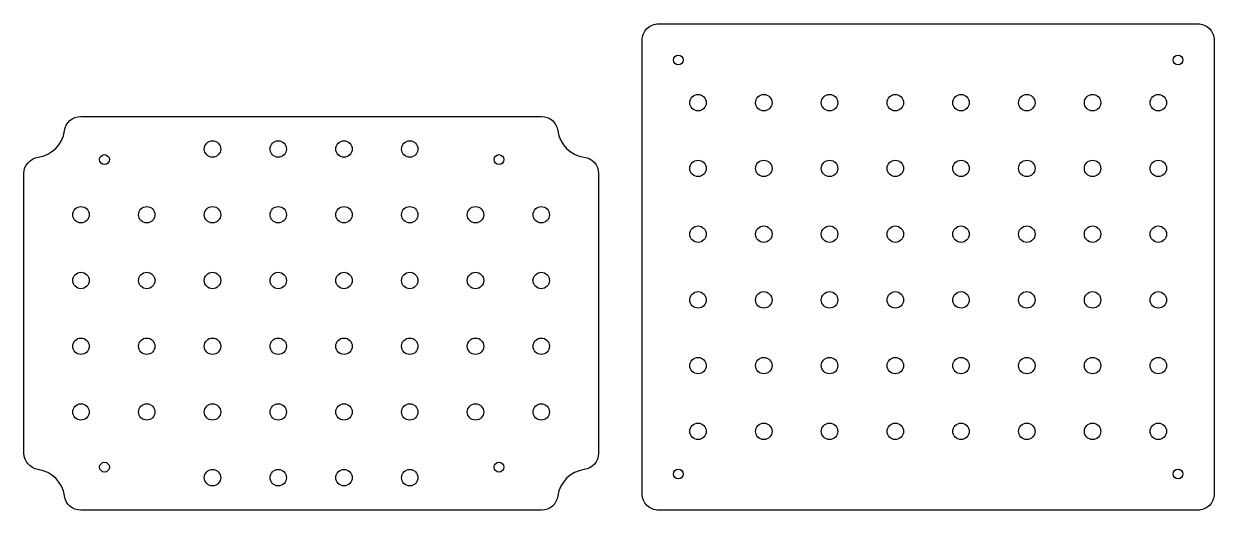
# Model space of a CAD drawing. Extents: x 134 to 496, y 249 to 397.
import ezdxf

# ---------------------------------------------------------------- set-up
doc = ezdxf.new("R2010")
doc.units = 0
doc.layers.get('0').update_dxf_attribs({"linetype": 'CONTINUOUS'})
doc.layers.add('02___PRT_ALL_AXES', color=7, linetype='CONTINUOUS')

msp = doc.modelspace()

# ---------------------------------------------------------------- linework, layer by layer
at = {"color": 7, "linetype": 'CONTINUOUS'}
msp.add_line((133.74, 265.88), (133.74, 351.04), dxfattribs=at)
msp.add_lwpolyline([(133.74, 265.88), (133.74, 351.04, -0.362883), (138.09, 355.99, 0.339336), (146.1, 364, -0.376313), (151.05, 368.35), (291.21, 368.35, -0.376313), (296.17, 364, 0.339336), (304.18, 355.99, -0.376313), (308.53, 351.04), (308.53, 265.88, -0.376313), (304.18, 260.92, 0.339336), (296.17, 252.91, -0.376313), (291.21, 248.56), (151.05, 248.56, -0.376313), (146.1, 252.91, 0.339336), (138.09, 260.92, -0.35662), (133.74, 265.88)], format="xyb", dxfattribs=at)
at = {"layer": '02___PRT_ALL_AXES', "color": 7, "linetype": 'CONTINUOUS'}
msp.add_lwpolyline([(495.81, 391.56), (495.81, 253.56, -0.414214), (490.81, 248.56), (326.81, 248.56, -0.414214), (321.81, 253.56), (321.81, 391.56, -0.414214), (326.81, 396.56), (490.81, 396.56, -0.414214)], format="xyb", close=True, dxfattribs=at)
for centre, radius in [((332.81, 385.56), 1.5), ((484.81, 385.56), 1.5), ((338.81, 372.56), 2.5), ((358.81, 372.56), 2.5), ((378.81, 372.56), 2.5), ((398.81, 372.56), 2.5), ((418.81, 372.56), 2.5), ((438.81, 372.56), 2.5), ((458.81, 372.56), 2.5), ((478.81, 372.56), 2.5), ((191.13, 358.46), 2.5), ((211.13, 358.46), 2.5), ((231.13, 358.46), 2.5), ((251.13, 358.46), 2.5), ((158.28, 355.26), 1.5), ((278.28, 355.26), 1.5), ((338.81, 352.56), 2.5), ((358.81, 352.56), 2.5), ((378.81, 352.56), 2.5), ((398.81, 352.56), 2.5), ((418.81, 352.56), 2.5), ((438.81, 352.56), 2.5), ((458.81, 352.56), 2.5), ((478.81, 352.56), 2.5), ((151.13, 338.46), 2.5), ((171.13, 338.46), 2.5), ((191.13, 338.46), 2.5), ((211.13, 338.46), 2.5), ((231.13, 338.46), 2.5), ((251.13, 338.46), 2.5), ((271.13, 338.46), 2.5), ((291.13, 338.46), 2.5), ((338.81, 332.56), 2.5), ((358.81, 332.56), 2.5), ((378.81, 332.56), 2.5), ((398.81, 332.56), 2.5), ((418.81, 332.56), 2.5), ((438.81, 332.56), 2.5), ((458.81, 332.56), 2.5), ((478.81, 332.56), 2.5), ((151.13, 318.46), 2.5), ((171.13, 318.46), 2.5), ((191.13, 318.46), 2.5), ((211.13, 318.46), 2.5), ((231.13, 318.46), 2.5), ((251.13, 318.46), 2.5), ((271.13, 318.46), 2.5), ((291.13, 318.46), 2.5), ((338.81, 312.56), 2.5), ((358.81, 312.56), 2.5), ((378.81, 312.56), 2.5), ((398.81, 312.56), 2.5), ((418.81, 312.56), 2.5), ((438.81, 312.56), 2.5), ((458.81, 312.56), 2.5), ((478.81, 312.56), 2.5), ((151.13, 298.46), 2.5), ((171.13, 298.46), 2.5), ((191.13, 298.46), 2.5), ((211.13, 298.46), 2.5), ((231.13, 298.46), 2.5), ((251.13, 298.46), 2.5), ((271.13, 298.46), 2.5), ((291.13, 298.46), 2.5), ((338.81, 292.56), 2.5), ((358.81, 292.56), 2.5), ((378.81, 292.56), 2.5), ((398.81, 292.56), 2.5), ((418.81, 292.56), 2.5), ((438.81, 292.56), 2.5), ((458.81, 292.56), 2.5), ((478.81, 292.56), 2.5), ((151.13, 278.46), 2.5), ((171.13, 278.46), 2.5), ((191.13, 278.46), 2.5), ((211.13, 278.46), 2.5), ((231.13, 278.46), 2.5), ((251.13, 278.46), 2.5), ((271.13, 278.46), 2.5), ((291.13, 278.46), 2.5), ((338.81, 272.56), 2.5), ((358.81, 272.56), 2.5), ((378.81, 272.56), 2.5), ((398.81, 272.56), 2.5), ((418.81, 272.56), 2.5), ((438.81, 272.56), 2.5), ((458.81, 272.56), 2.5), ((478.81, 272.56), 2.5), ((158.28, 261.66), 1.5), ((191.13, 258.46), 2.5), ((211.13, 258.46), 2.5), ((231.13, 258.46), 2.5), ((251.13, 258.46), 2.5), ((278.28, 261.66), 1.5), ((332.81, 259.56), 1.5), ((484.81, 259.56), 1.5)]:
    msp.add_circle(centre, radius, dxfattribs=at)

doc.saveas('drawing.dxf')
